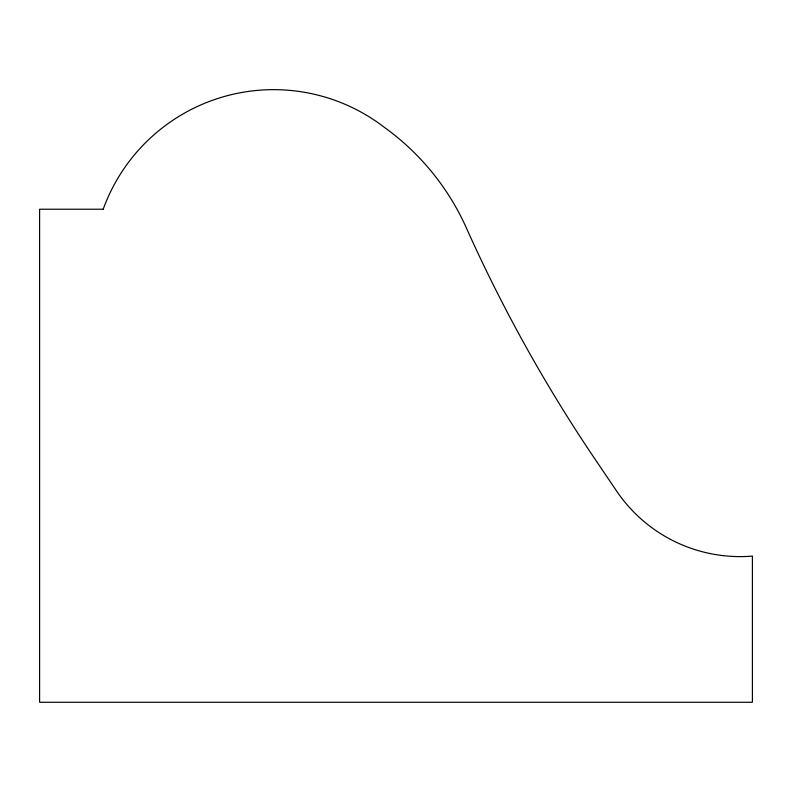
<?xml version="1.0" encoding="UTF-8"?>
<svg xmlns="http://www.w3.org/2000/svg" width="792" height="792" viewBox="0 0 792 792"><rect width="100%" height="100%" fill="white"/><g stroke="black" fill="none" stroke-linecap="round" stroke-linejoin="round"><path stroke-width="1.19" d="M103.198 209.227L39.6 209.227L39.6 702.276L752.4 702.276L752.4 556.093A148.985 148.985 0 0 1 616.681 491.139L590.763 452.826A1535.411 1535.411 0 0 1 465.053 225.027A249.46 249.46 0 0 0 384.08 127.146A181.309 181.309 0 0 0 103.198 209.227"/></g></svg>
